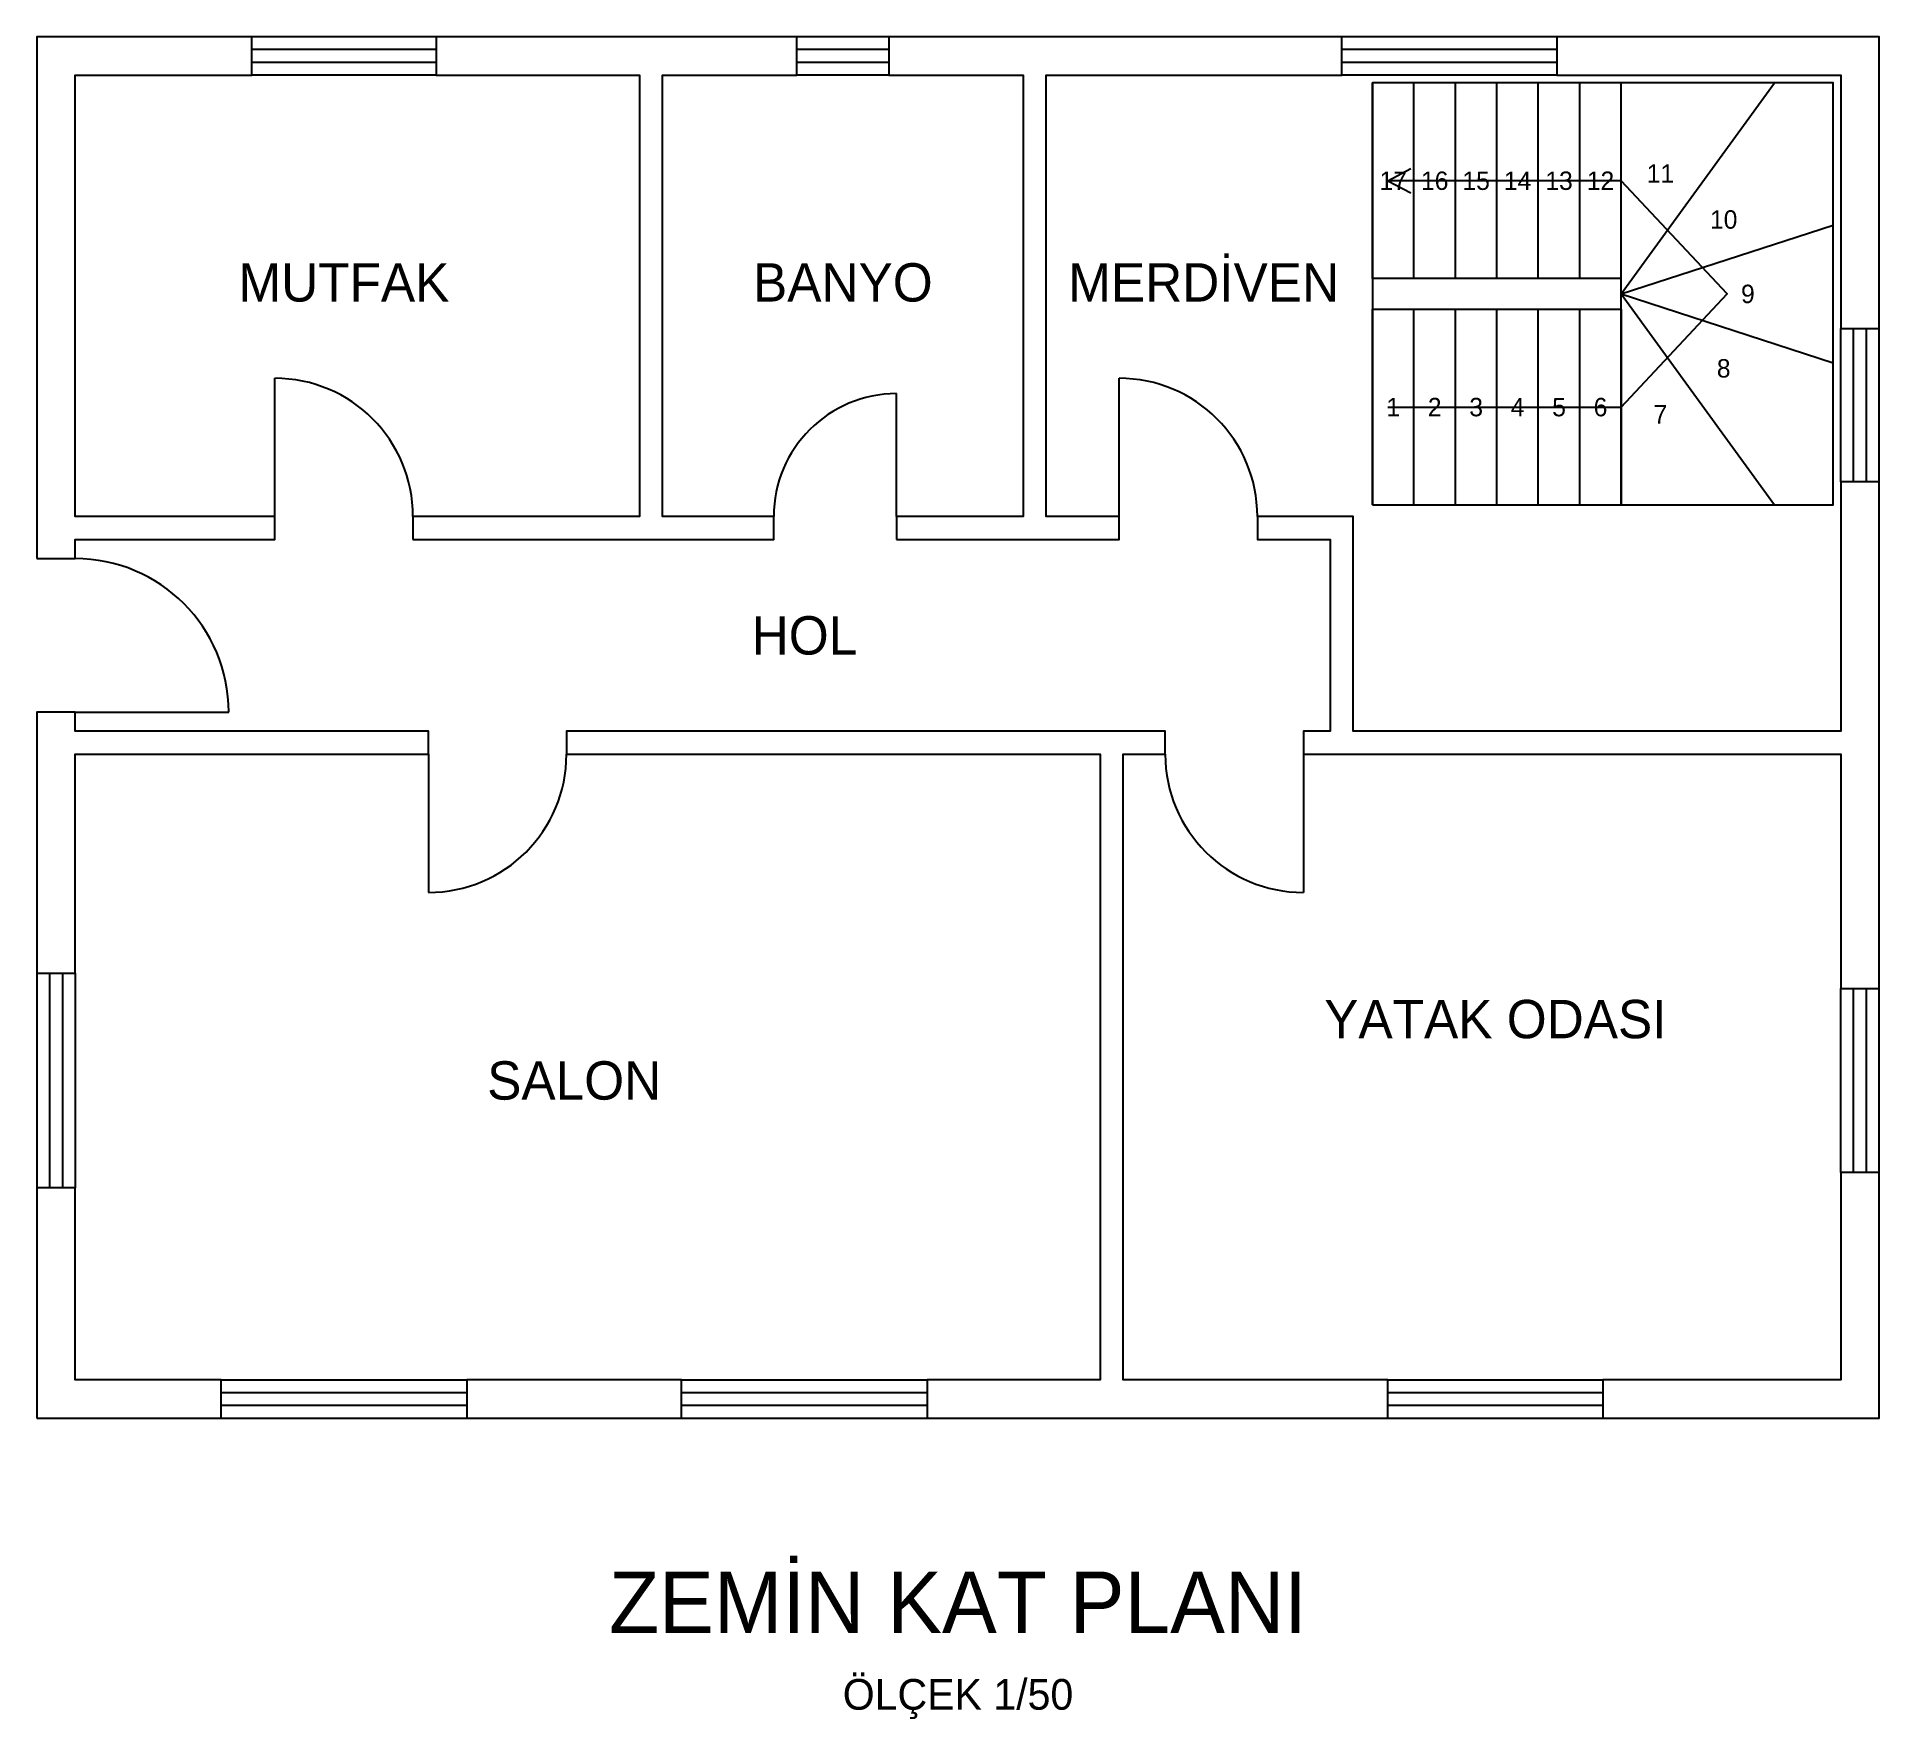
# Model space of a CAD drawing. Header units: centimetres. Extents: x 1000 to 2200, y 804 to 1900.
import ezdxf
from ezdxf.enums import TextEntityAlignment as Align

# ---------------------------------------------------------------- set-up
doc = ezdxf.new("R2010")
doc.units = ezdxf.units.CM
doc.header["$LTSCALE"] = 20
for name, color, linetype in [('DUVAR', 7, 'Continuous'), ('KAPI', 2, 'Continuous'), ('MERDIVEN', 6, 'Continuous'), ('PENCERE', 4, 'Continuous'), ('YAZI', 7, 'Continuous')]:
    doc.layers.add(name, color=color, linetype=linetype)

msp = doc.modelspace()

# ---------------------------------------------------------------- linework, layer by layer
at = {"layer": 'DUVAR'}
for points in [[(1000, 1560), (1025, 1560), (1025, 1572.5), (1155, 1572.5), (1155, 1587.5), (1025, 1587.5), (1025, 1875), (1140, 1875), (1140, 1900), (1000, 1900)], [(1245, 1572.5), (1480, 1572.5), (1480, 1587.5), (1407.5, 1587.5), (1407.5, 1875), (1495, 1875), (1495, 1900), (1260, 1900), (1260, 1875), (1392.5, 1875), (1392.5, 1587.5), (1245, 1587.5)], [(1560, 1572.5), (1705, 1572.5), (1705, 1587.5), (1657.5, 1587.5), (1657.5, 1875), (1850, 1875), (1850, 1900), (1555, 1900), (1555, 1875), (1642.5, 1875), (1642.5, 1587.5), (1560, 1587.5)], [(2175, 1710), (2200, 1710), (2200, 1900), (1990, 1900), (1990, 1875), (2175, 1875)], [(2175, 1280), (2200, 1280), (2200, 1610), (2175, 1610), (2175, 1447.5), (1857.5, 1447.5), (1857.5, 1587.5), (1795, 1587.5), (1795, 1572.5), (1842.5, 1572.5), (1842.5, 1447.5), (1825, 1447.5), (1825, 1432.5), (2175, 1432.5)], [(1000, 1290), (1025, 1290), (1025, 1432.5), (1255, 1432.5), (1255, 1447.5), (1025, 1447.5), (1025, 1460), (1000, 1460)], [(1580, 1000), (1880, 1000), (1880, 1025), (1707.5, 1025), (1707.5, 1432.5), (1735, 1432.5), (1735, 1447.5), (1345, 1447.5), (1345, 1432.5), (1692.5, 1432.5), (1692.5, 1025), (1580, 1025)], [(2020, 1000), (2200, 1000), (2200, 1160), (2175, 1160), (2175, 1025), (2020, 1025)], [(1000, 1000), (1120, 1000), (1120, 1025), (1025, 1025), (1025, 1150), (1000, 1150)], [(1280, 1000), (1420, 1000), (1420, 1025), (1280, 1025)]]:
    msp.add_lwpolyline(points, close=True, dxfattribs=at)
at = {"layer": 'KAPI'}
for p, q in [((1155, 1587.5), (1155, 1677.5)), ((1705, 1587.5), (1705, 1677.5)), ((1560, 1587.5), (1560, 1667.5)), ((1025, 1460), (1125, 1460)), ((1255, 1432.5), (1255, 1342.5)), ((1825, 1432.5), (1825, 1342.5))]:
    msp.add_line(p, q, dxfattribs=at)
for centre, radius, start, end in [((1155, 1587.5), 90, 0, 90), ((1705, 1587.5), 90, 0, 90), ((1560, 1587.5), 80, 90, 180), ((1025, 1460), 100, 0, 90), ((1255, 1432.5), 90, 270, 0), ((1825, 1432.5), 90, 180, 270)]:
    msp.add_arc(centre, radius, start, end, dxfattribs=at)
at = {"layer": 'MERDIVEN'}
for p, q in [((1870, 1742.5), (1870, 1870)), ((1897, 1742.5), (1897, 1870)), ((1924, 1742.5), (1924, 1870)), ((1951, 1742.5), (1951, 1870)), ((1978, 1742.5), (1978, 1870)), ((2005, 1742.5), (2005, 1870)), ((2032, 1732.5), (2131.8996, 1870)), ((2032, 1742.5), (2032, 1870)), ((2032, 1742.5), (2032, 1870)), ((1880, 1806.25), (1895, 1814.25)), ((1880, 1806.25), (1895, 1798.25)), ((2032, 1732.5), (2170, 1777.3389)), ((2032, 1732.5), (2131.8996, 1595)), ((2032, 1732.5), (2170, 1687.6611)), ((1870, 1595), (1870, 1722.5)), ((1897, 1595), (1897, 1722.5)), ((1924, 1595), (1924, 1722.5)), ((1951, 1595), (1951, 1722.5)), ((1978, 1595), (1978, 1722.5)), ((2005, 1595), (2005, 1722.5)), ((2032, 1595), (2032, 1722.5)), ((2032, 1722.5), (2032, 1595))]:
    msp.add_line(p, q, dxfattribs=at)
for points in [[(1870, 1595), (2170, 1595), (2170, 1870), (1870, 1870)], [(1870, 1722.5), (2032, 1722.5), (2032, 1742.5), (1870, 1742.5)]]:
    msp.add_lwpolyline(points, close=True, dxfattribs=at)
msp.add_lwpolyline([(1880, 1658.75), (2032, 1658.75), (2101, 1732.5), (2032, 1806.25), (1880, 1806.25)], dxfattribs=at)
at = {"layer": 'PENCERE'}
for p, q in [((1260, 1900), (1140, 1900)), ((1555, 1900), (1495, 1900)), ((1990, 1900), (1850, 1900)), ((1260, 1891.666667), (1140, 1891.666667)), ((1555, 1891.666667), (1495, 1891.666667)), ((1990, 1891.666667), (1850, 1891.666667)), ((1260, 1883.333333), (1140, 1883.333333)), ((1260, 1875), (1140, 1875)), ((1555, 1883.333333), (1495, 1883.333333)), ((1555, 1875), (1495, 1875)), ((1990, 1883.333333), (1850, 1883.333333)), ((1990, 1875), (1850, 1875)), ((2175, 1610), (2175, 1710)), ((2183.333333, 1610), (2183.333333, 1710)), ((2191.666667, 1610), (2191.666667, 1710)), ((2200, 1610), (2200, 1710)), ((1000, 1290), (1000, 1150)), ((1008.333333, 1290), (1008.333333, 1150)), ((1016.666667, 1290), (1016.666667, 1150)), ((1025, 1290), (1025, 1150)), ((2175, 1160), (2175, 1280)), ((2183.333333, 1160), (2183.333333, 1280)), ((2191.666667, 1160), (2191.666667, 1280)), ((2200, 1160), (2200, 1280)), ((1120, 1025), (1280, 1025)), ((1420, 1025), (1580, 1025)), ((1880, 1025), (2020, 1025)), ((1120, 1016.666667), (1280, 1016.666667)), ((1120, 1008.333333), (1280, 1008.333333)), ((1420, 1016.666667), (1580, 1016.666667)), ((1420, 1008.333333), (1580, 1008.333333)), ((1880, 1016.666667), (2020, 1016.666667)), ((1880, 1008.333333), (2020, 1008.333333)), ((1120, 1000), (1280, 1000)), ((1420, 1000), (1580, 1000)), ((1880, 1000), (2020, 1000))]:
    msp.add_line(p, q, dxfattribs=at)

# ---------------------------------------------------------------- texts
at = {"layer": 'MERDIVEN'}
for s, p in [('17', (1883.5, 1806.25)), ('16', (1910.5, 1806.25)), ('15', (1937.5, 1806.25)), ('14', (1964.5, 1806.25)), ('13', (1991.5, 1806.25)), ('12', (2018.5, 1806.25)), ('11', (2057.4939, 1810.9622)), ('10', (2098.7439, 1780.9923)), ('9', (2114.5, 1732.5)), ('8', (2098.7439, 1684.0077)), ('1', (1883.5, 1658.75)), ('2', (1910.5, 1658.75)), ('3', (1937.5, 1658.75)), ('4', (1964.5, 1658.75)), ('5', (1991.5, 1658.75)), ('6', (2018.5, 1658.75)), ('7', (2057.4939, 1654.0378))]:
    msp.add_text(s, height=12, dxfattribs=at).set_placement(p, align=Align.MIDDLE_CENTER)
at = {"layer": 'YAZI'}
for s, height, p in [('MUTFAK', 25, (1200, 1740)), ('BANYO', 25, (1525, 1740)), ('MERDİVEN', 25, (1760, 1740)), ('HOL', 25, (1500, 1510)), ('YATAK ODASI', 25, (1950, 1260)), ('SALON', 25, (1350, 1220)), ('ZEMİN KAT PLANI', 40, (1600, 880)), ('ÖLÇEK 1/50', 20, (1600, 820))]:
    msp.add_text(s, height=height, dxfattribs=at).set_placement(p, align=Align.MIDDLE_CENTER)

doc.saveas('drawing.dxf')
